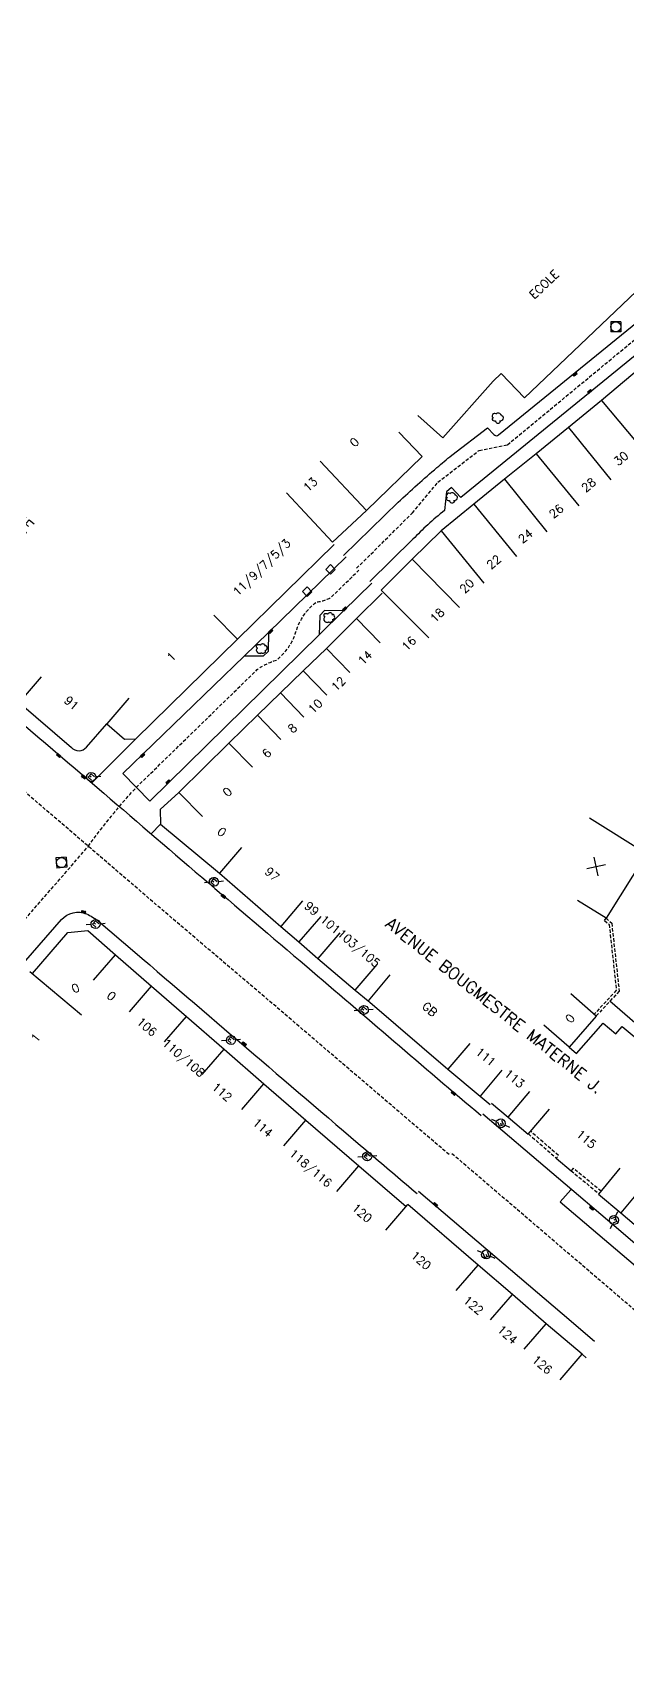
# Model space of a CAD drawing. Header units: millimetres. Extents: x 185000 to 186002, y 127000 to 128000.
# Drawn here: x 185619.6 to 185707.9, y 127364.1 to 127604.1 of the extents above; entities that cross this region are included whole.
import ezdxf
from ezdxf.enums import TextEntityAlignment as Align

# ---------------------------------------------------------------- set-up
doc = ezdxf.new("R2010")
doc.units = ezdxf.units.MM
doc.linetypes.add('DASHED', pattern=[0.75, 0.5, -0.25])
doc.layers.get('0').update_dxf_attribs({"linetype": 'CONTINUOUS'})
for name, color, linetype in [('W0001', 6, 'DASHED'), ('W0008', 7, 'CONTINUOUS'), ('W0100', 7, 'CONTINUOUS'), ('W0112', 1, 'DASHED'), ('W0300', 7, 'CONTINUOUS'), ('W0334', 7, 'CONTINUOUS'), ('W0400', 7, 'CONTINUOUS'), ('W0420', 7, 'CONTINUOUS'), ('W0471', 7, 'CONTINUOUS'), ('W0984', 7, 'CONTINUOUS'), ('W0989', 7, 'CONTINUOUS'), ('W0991', 7, 'CONTINUOUS'), ('W1102', 7, 'CONTINUOUS')]:
    doc.layers.add(name, color=color, linetype=linetype)
doc.styles.get("Standard").update_dxf_attribs({"font": 'romans.shx', "width": 0.85})

# ---------------------------------------------------------------- blocks, each defined once
blk = doc.blocks.new('T471')
for p, q in [((-0.333334, 0.333334), (-0.333334, -0.333334)), ((-0.333334, 0.333334), (0.333334, 0.333334)), ((-0.333334, 0), (0, 0)), ((0.500001, 0.500001), (1.000002, 1.000002)), ((-0.500001, -0.500001), (-1.000002, -1.000002)), ((-0.333334, -0.333334), (0.333334, -0.333334))]:
    blk.add_line(p, q)
blk.add_ellipse((0, 0), major_axis=(0.471405, 0.471405), ratio=1, start_param=5.4977871438, end_param=11.780972451)
blk = doc.blocks.new('T400')
for p, q in [((-0.15, 0.3), (0.15, 0.3)), ((-0.15, -0.25), (-0.15, 0.3)), ((-0.15, 0.15), (0.15, 0.15)), ((-0.15, 0), (0.15, 0)), ((0.15, 0.3), (0.15, -0.25)), ((-0.15, -0.15), (0.15, -0.15)), ((-0.15, -0.25), (-0.15, -0.3)), ((-0.15, -0.3), (0.15, -0.3)), ((0.15, -0.3), (0.15, -0.25))]:
    blk.add_line(p, q)
blk = doc.blocks.new('T420')
for p, q in [((0.75, 0.75), (-0.75, 0.75)), ((-0.75, 0.75), (-0.75, -0.75)), ((0.75, 0.75), (0.75, -0.75)), ((0.75, -0.75), (-0.75, -0.75))]:
    blk.add_line(p, q)
blk.add_ellipse((0, 0), major_axis=(-0.53, 0.53), ratio=1, start_param=3.926991, end_param=10.210176)
blk = doc.blocks.new('T300')
for p, q in [((-0.8, 0.51), (-0.86, 0.34)), ((-0.86, 0.34), (-0.86, 0.17)), ((-0.86, 0.17), (-0.74, 0.06)), ((-0.69, 0.63), (-0.8, 0.51)), ((-0.8, -0.06), (-0.74, 0.06)), ((-0.74, 0.06), (-0.69, 0.11)), ((-0.57, 0.69), (-0.69, 0.63)), ((-0.46, 0.69), (-0.57, 0.69)), ((-0.29, 0.63), (-0.46, 0.69)), ((-0.29, 0.63), (-0.17, 0.74)), ((-0.23, 0.57), (-0.29, 0.63)), ((-0.17, 0.74), (-0.06, 0.8)), ((-0.06, 0.8), (0.06, 0.8)), ((0.06, 0.8), (0.23, 0.74)), ((0.23, 0.74), (0.34, 0.63)), ((0.34, 0.63), (0.4, 0.51)), ((0.46, 0.46), (0.34, 0.46)), ((0.4, 0.51), (0.4, 0.46)), ((0.57, 0.4), (0.46, 0.46)), ((0.57, 0.4), (0.69, 0.29)), ((0.69, 0.29), (0.74, 0.17)), ((0.74, 0.06), (0.69, -0.17)), ((0.74, 0.17), (0.74, 0.06)), ((-0.8, -0.17), (-0.8, -0.06)), ((-0.8, -0.23), (-0.8, -0.17)), ((-0.74, -0.34), (-0.8, -0.23)), ((-0.69, -0.4), (-0.74, -0.34)), ((-0.51, -0.46), (-0.69, -0.4)), ((-0.4, -0.46), (-0.51, -0.46)), ((-0.4, -0.46), (-0.34, -0.46)), ((-0.34, -0.46), (-0.34, -0.4)), ((-0.34, -0.51), (-0.34, -0.46)), ((-0.29, -0.63), (-0.34, -0.51)), ((-0.17, -0.74), (-0.29, -0.63)), ((-0.06, -0.8), (-0.17, -0.74)), ((0.06, -0.8), (-0.06, -0.8)), ((0.17, -0.74), (0.06, -0.8)), ((0.23, -0.69), (0.17, -0.74)), ((0.29, -0.46), (0.23, -0.46)), ((0.29, -0.63), (0.23, -0.69)), ((0.46, -0.4), (0.29, -0.46)), ((0.34, -0.51), (0.29, -0.63)), ((0.34, -0.51), (0.34, -0.46)), ((0.57, -0.34), (0.46, -0.4)), ((0.63, -0.29), (0.57, -0.34)), ((0.69, -0.17), (0.63, -0.29))]:
    blk.add_line(p, q)
blk = doc.blocks.new('t112o')
at = {"color": 0, "linetype": 'Continuous'}
for p, q in [((-0.5, 0.5), (0.5, 0.5)), ((-0.5, -0.5), (-0.5, 0.5)), ((0.5, 0.5), (0.5, -0.5)), ((0.5, -0.5), (-0.5, -0.5))]:
    blk.add_line(p, q, dxfattribs=at)
blk = doc.blocks.new('t991o')
at = {"color": 0, "linetype": 'Continuous'}
for p, q in [((-1, 1), (1, -1)), ((-1, -1), (1, 1))]:
    blk.add_line(p, q, dxfattribs=at)

msp = doc.modelspace()

# ---------------------------------------------------------------- linework, layer by layer
at = {"layer": 'W0001'}
msp.add_lwpolyline([(185667.7, 127524.65), (185675.97, 127532.86), (185679.75, 127537.4), (185685.86, 127542.14), (185690.06, 127542.96), (185715.75, 127564.18), (185718.91, 127569.19), (185729.91, 127578.12), (185751.14, 127593.3), (185761.59, 127600.71), (185773.82, 127611.02), (185783.99, 127620.22), (185807.55, 127643.91), (185817.61, 127654.4)], dxfattribs=at)
at = {"layer": 'W0001', "flags": 128}
for points in [[(185681.41, 127437.75, -0.000431), (185655.46, 127459.93, -0.002226), (185624.38, 127486.49, -0.000324), (185589.24, 127516.55, 0.000703), (185581.09, 127523.57), (185568.55, 127534.28, 0.028219), (185542.2, 127554.66, 0.093909), (185513.21, 127563.82, 0.113768), (185473.07, 127556.66, -0.161836), (185463.92, 127555.91, -0.03366), (185424.21, 127565.19, 0.100641), (185387.49, 127568.42, 0.044105), (185377.02, 127566.61, 0.154022), (185363.32, 127545.78), (185363.32, 127545.78)], [(185627.92, 127483.44, -0.032952), (185635.05, 127492.19), (185652.97, 127509.65, -0.082084), (185655.81, 127511.04, 0.15553), (185658.71, 127515.26, -0.157831), (185661.75, 127519.65, 0.0974), (185663.86, 127520.31, 0.002428), (185668.04, 127524.38, 0.002428)]]:
    msp.add_lwpolyline(points, format="xyb", dxfattribs=at)
for points in [[(185605.71, 127457.85), (185627.92, 127483.44)], [(185767.41, 127364.07), (185716.98, 127407.79), (185681.65, 127438.04)]]:
    msp.add_lwpolyline(points, dxfattribs=at)
at = {"layer": 'W0008', "flags": 128}
for points in [[(185665.75, 127526.57), (185673.88, 127534.44, -0.0145), (185679.61, 127539.58, -0.0137), (185681.81, 127541.4), (185687.09, 127545.47), (185688.03, 127544.49, 0.1704), (185688.37, 127544.31, 0.1298), (185688.76, 127544.42), (185714.65, 127565.48), (185714.43, 127568.18), (185723.02, 127575.33, -0.0113), (185731.72, 127581.88), (185742.48, 127589.47, 0.0043), (185745.77, 127591.83, 0.0044), (185750.63, 127595.48)], [(185808.63, 127549.35), (185772.61, 127574.41, -0.0328), (185768.75, 127577.45, -0.0542), (185765.37, 127581.24), (185758.39, 127591.16, 0.1498), (185756.32, 127592.59, 0.1152), (185754.68, 127592.87, 0.1138), (185753.63, 127592.51), (185752.24, 127591.64), (185751.95, 127588.82), (185734.79, 127576.7), (185731.89, 127577.11), (185731.09, 127576.53), (185732.28, 127574.91), (185725.28, 127569.46), (185683.14, 127535.16), (185681.79, 127536.64), (185681.01, 127535.99), (185680.74, 127533.21, 0.0174), (185678.24, 127531.12, 0.007), (185676.06, 127528.97), (185669.65, 127522.72)]]:
    msp.add_lwpolyline(points, format="xyb", dxfattribs=at)
at = {"layer": 'W0008'}
for points in [[(185553.79, 127576.89), (185549.33, 127571.69), (185545.7, 127567.41, 0.076941), (185544.16, 127564.89, 0.099842), (185544.16, 127563.19, 0.151075), (185545.24, 127561.39), (185547.38, 127559.95), (185552.44, 127556.64, -0.033729), (185568.54, 127544.08, -0.002195), (185594.11, 127522.22, 0.000324), (185629.25, 127492.16, 0.002229), (185660.31, 127465.62, 0.00043), (185686.17, 127443.52, 0.00043)], [(185608.66, 127455.11), (185623.96, 127472.61, -0.311434), (185627.64, 127473.43, -0.065692), (185629.42, 127472.36), (185629.42, 127472.36), (185634.81, 127467.74, -0.000222), (185670.15, 127437.5, -0.000265), (185676.66, 127431.99, -0.000265)], [(185686.41, 127443.81), (185706.88, 127426.38), (185721.57, 127413.81, 0.102683), (185725.1, 127412.24, 0.207853), (185729.76, 127413.58, 0.081342), (185731.51, 127415.32), (185733.05, 127417.3), (185739.83, 127426.93), (185755.02, 127448.54)]]:
    msp.add_lwpolyline(points, format="xyb", dxfattribs=at)
for points in [[(185669.95, 127522.43), (185665.78, 127518.34), (185662.17, 127514.79), (185637.05, 127490.15), (185633.06, 127494.22), (185651.03, 127511.62), (185654.65, 127515.15), (185666.13, 127526.34)], [(185723.61, 127451.13), (185715.21, 127458.29), (185710.52, 127459.19), (185708.96, 127457.26), (185705.26, 127460.47)], [(185702.99, 127410.04), (185698.17, 127414.14), (185676.89, 127432.28)]]:
    msp.add_lwpolyline(points, dxfattribs=at)
at = {"layer": 'W0100'}
for p, q in [((185704.69, 127472.77), (185700.45, 127475.43)), ((185703.23, 127458.29), (185699.45, 127461.56)), ((185703.23, 127458.29), (185699.23, 127453.66)), ((185699.23, 127453.66), (185695.45, 127456.93)), ((185699.23, 127453.66), (185700.32, 127452.71))]:
    msp.add_line(p, q, dxfattribs=at)
at = {"layer": 'W0100', "flags": 128}
for points in [[(185762.62, 127570.59), (185765.94, 127574.33), (185765.34, 127574.86), (185758.81, 127583.83), (185757.07, 127582.56), (185756.16, 127583.81), (185752.6, 127584.39), (185751.35, 127583.48), (185750.08, 127585.22), (185741.12, 127578.67), (185726.8, 127568.14), (185722.67, 127564.77), (185717.88, 127560.97), (185713.48, 127557.34), (185708.65, 127553.41), (185704, 127549.52), (185699.11, 127545.55), (185694.33, 127541.63), (185689.63, 127537.86), (185685.1, 127534.18), (185680.23, 127530.21), (185675.95, 127525.99), (185671.36, 127521.41)], [(185676.77, 127547.31), (185680.51, 127543.99), (185687.96, 127552.39), (185689.12, 127553.54), (185692.59, 127549.91), (185713.3, 127569.63), (185713.1, 127569.86), (185720.84, 127576.18), (185717.56, 127579.96)], [(185664.13, 127528.53), (185669.15, 127533.23), (185677.43, 127541.24), (185673.95, 127544.84)]]:
    msp.add_lwpolyline(points, dxfattribs=at)
at = {"layer": 'W0100'}
for points in [[(185577.2, 127545.93), (185573.96, 127542.13), (185579.43, 127537.47), (185583.62, 127533.85), (185586.94, 127531.06), (185594.28, 127524.81), (185601.25, 127518.92), (185606.97, 127514.03), (185613.25, 127508.58), (185617.66, 127504.77), (185625.41, 127498.08, 0.455289), (185627.65, 127498.16), (185630.65, 127501.62), (185633.28, 127499.35), (185634.99, 127499.4), (185650.03, 127514.14), (185664.35, 127528.16)], [(185700.32, 127452.71), (185704.24, 127457.25), (185706.13, 127455.64), (185707.07, 127456.73), (185709.16, 127454.98), (185710.73, 127456.81, -0.185033), (185711.1, 127456.99, -0.219152), (185711.61, 127456.89), (185713.17, 127455.52), (185714.32, 127456.85), (185720.36, 127451.68)]]:
    msp.add_lwpolyline(points, format="xyb", dxfattribs=at)
for points in [[(185671.47, 127520.96), (185667.69, 127517.2), (185663.24, 127512.79), (185659.78, 127509.45), (185656.4, 127506.17), (185652.99, 127502.88), (185648.74, 127498.73), (185641.33, 127491.44), (185638.56, 127488.89), (185638.64, 127486.74), (185647.35, 127479.48), (185656.45, 127471.56), (185659.15, 127469.26), (185661.97, 127466.83), (185667.51, 127462.1), (185670.76, 127465.9)], [(185728.13, 127510.68), (185717.07, 127492.75), (185710.69, 127482.33), (185704.69, 127472.77)], [(185619.64, 127464.58), (185624.87, 127470.69), (185627.86, 127470.95), (185631.96, 127467.35), (185637.29, 127462.71), (185642.48, 127458.22), (185648.07, 127453.38), (185653.95, 127448.22), (185660.16, 127442.85), (185668.03, 127436.1), (185675.05, 127430.06)], [(185672.63, 127464.37), (185669.44, 127460.52), (185669.66, 127460.33), (185681.23, 127450.4), (185686.03, 127446.4), (185687.52, 127445.16)], [(185687.68, 127445.36), (185690.18, 127443.29), (185693.12, 127440.77), (185696.32, 127444.5)], [(185706.75, 127435.73), (185703.57, 127431.87), (185706.9, 127429.13), (185715.47, 127421.82), (185719.38, 127418.45), (185723.36, 127415.11), (185725.42, 127415.33), (185729.11, 127419.76), (185733.65, 127425.3), (185729.78, 127428.47)], [(185701.74, 127407.62), (185701.14, 127408.14), (185695.83, 127412.66), (185690.83, 127417.03), (185685.72, 127421.38), (185675.29, 127430.34)]]:
    msp.add_lwpolyline(points, dxfattribs=at)
at = {"layer": 'W0112'}
for p, q in [((185704.47, 127472.43), (185704.69, 127472.77)), ((185702.94, 127458.56), (185703.23, 127458.29))]:
    msp.add_line(p, q, dxfattribs=at)
for points in [[(185704.47, 127472.43), (185705.15, 127471.84), (185706.21, 127462.1), (185702.94, 127458.56)], [(185704.69, 127472.77), (185705.53, 127472.04), (185706.63, 127461.96), (185703.23, 127458.29)], [(185703.95, 127432.32), (185699.81, 127435.73), (185699.5, 127435.35), (185703.64, 127431.95)]]:
    msp.add_lwpolyline(points, dxfattribs=at)
at = {"layer": 'W0112', "flags": 128}
msp.add_lwpolyline([(185693.18, 127440.83), (185697.31, 127437.22), (185697.63, 127437.59), (185693.5, 127441.2)], dxfattribs=at)
at = {"layer": 'W0334'}
for points in [[(185665.78, 127518.34), (185662.96, 127518.4), (185662.26, 127517.66), (185662.17, 127514.79)], [(185654.66, 127515.16), (185654.57, 127512.3), (185653.84, 127511.64), (185651.03, 127511.62)], [(185628.45, 127492.85), (185634.99, 127499.4)], [(185638.64, 127486.74), (185637.24, 127485.29)], [(185667.51, 127462.1), (185669.44, 127460.52)], [(185697.31, 127437.22), (185699.5, 127435.35)], [(185699.44, 127432.53), (185697.9, 127430.75), (185717.24, 127414.31), (185718.75, 127416.05)]]:
    msp.add_lwpolyline(points, dxfattribs=at)
at = {"layer": 'W1102'}
for p, q in [((185704, 127549.52), (185710.42, 127541.85)), ((185699.11, 127545.55), (185705.41, 127537.79)), ((185694.33, 127541.63), (185700.66, 127533.9)), ((185669.15, 127533.23), (185662.31, 127540.52)), ((185689.63, 127537.86), (185695.9, 127530.07)), ((185664.13, 127528.53), (185657.29, 127535.83)), ((185685.1, 127534.18), (185691.41, 127526.42)), ((185680.23, 127530.21), (185686.55, 127522.45)), ((185675.95, 127525.99), (185682.96, 127518.86)), ((185671.36, 127521.41), (185678.42, 127514.34)), ((185646.53, 127517.71), (185650.03, 127514.14)), ((185671.19, 127513.63), (185667.69, 127517.2)), ((185666.72, 127509.2), (185663.24, 127512.79)), ((185620.93, 127508.56), (185617.66, 127504.77)), ((185663.27, 127505.86), (185659.78, 127509.45)), ((185633.92, 127505.41), (185630.65, 127501.62)), ((185659.87, 127502.57), (185656.4, 127506.17)), ((185656.49, 127499.3), (185652.99, 127502.88)), ((185652.25, 127495.17), (185648.74, 127498.73)), ((185644.83, 127487.88), (185641.33, 127491.44)), ((185710.69, 127482.33), (185702.22, 127487.64)), ((185650.64, 127483.25), (185647.35, 127479.48)), ((185659.7, 127475.36), (185656.45, 127471.56)), ((185662.42, 127473.05), (185659.15, 127469.26)), ((185665.2, 127470.64), (185661.97, 127466.83)), ((185628.68, 127463.58), (185631.96, 127467.35)), ((185619.25, 127464.91), (185626.89, 127458.46)), ((185634.01, 127458.93), (185637.29, 127462.71)), ((185639.2, 127454.44), (185642.48, 127458.22)), ((185644.8, 127449.6), (185648.07, 127453.38)), ((185684.48, 127454.21), (185681.23, 127450.4)), ((185689.22, 127450.25), (185686.03, 127446.4)), ((185650.68, 127444.44), (185653.95, 127448.22)), ((185690.18, 127443.29), (185693.4, 127447.12)), ((185656.9, 127439.05), (185660.16, 127442.85)), ((185664.78, 127432.3), (185668.03, 127436.1)), ((185710.11, 127432.96), (185706.9, 127429.13)), ((185672.03, 127426.55), (185675.29, 127430.34)), ((185682.47, 127417.58), (185685.72, 127421.38)), ((185687.56, 127413.24), (185690.83, 127417.03)), ((185692.56, 127408.88), (185695.83, 127412.66)), ((185697.88, 127404.35), (185701.14, 127408.14))]:
    msp.add_line(p, q, dxfattribs=at)

# ---------------------------------------------------------------- block references
at = {"layer": 'W0112', "rotation": 224.268029404313}
for p in [(185663.83, 127524.49), (185660.37, 127521.19)]:
    msp.add_blockref('t112o', p, dxfattribs=at)
at = {"layer": 'W0300'}
for p in [(185688.67, 127546.92), (185681.86, 127535.1)]:
    msp.add_blockref('T300', p, dxfattribs=at)
for p, rotation in [((185663.52, 127517.32), 224.7186491645349), ((185653.52, 127512.72), 224.268029404313)]:
    msp.add_blockref('T300', p, dxfattribs=dict(at, rotation=rotation))
at = {"layer": 'W0400'}
for p, rotation in [((185700.09, 127553.44), 127.6868023411066), ((185702.26, 127550.87), 309.1616269901663), ((185665.95, 127518.63), 312.6641108326492), ((185654.97, 127515.31), 314.268029404313), ((185623.53, 127496.91), 49.47900105701098), ((185635.98, 127496.93), 133.3540701914556), ((185627.25, 127493.72), 49.47900105701098), ((185639.73, 127492.98), 314.066260904696), ((185647.96, 127476.04), 49.62270976887005), ((185627.22, 127473.69), 76.13188644767027), ((185651.03, 127454.17), 48.73812828307299), ((185682.07, 127446.85), 50.17975922807901), ((185679.39, 127430.33), 228.1962559920882), ((185702.56, 127429.83), 230.7362166376701)]:
    msp.add_blockref('T400', p, dxfattribs=dict(at, rotation=rotation))
at = {"layer": 'W0420'}
msp.add_blockref('T420', (185706.12, 127560.45), dxfattribs=at)
at = {"layer": 'W0420', "rotation": 5.02688879444035}
msp.add_blockref('T420', (185623.94, 127481.03), dxfattribs=at)
at = {"layer": 'W0471'}
for p, rotation in [((185628.36, 127493.72), 319.479001057011), ((185646.55, 127478.18), 320.222125407546), ((185629, 127471.92), 319.39029667551), ((185668.77, 127459.18), 319.661411506701), ((185649.07, 127454.73), 319.462481771561), ((185689.07, 127442.38), 111.901607807282), ((185669.28, 127437.49), 319.746142476674), ((185705.86, 127428.03), 201.653296864337), ((185686.91, 127422.94), 112.225625714004)]:
    msp.add_blockref('T471', p, dxfattribs=dict(at, rotation=rotation))
at = {"layer": 'W0991', "rotation": 57.5358693138303}
msp.add_blockref('t991o', (185703.23, 127480.46), dxfattribs=at)

# ---------------------------------------------------------------- texts
at = {"layer": 'W0984'}
for s, rotation, p in [('ECOLE', 43.611, (185695.49, 127566.74)), ('GB', 319.3811, (185678.55, 127459.29))]:
    msp.add_text(s, height=1.25, rotation=rotation, dxfattribs=at).set_placement(p, align=Align.MIDDLE)
at = {"layer": 'W0989'}
for s, rotation, p in [('AVENUE JEAN MATERNE', 319.4445, (185609.05, 127539.34)), ('AVENUE BOUGMESTRE MATERNE J.', 321.5755, (185688.14, 127459.85))]:
    msp.add_text(s, height=1.75, rotation=rotation, dxfattribs=at).set_placement(p, align=Align.MIDDLE)
at = {"layer": 'W0991'}
for s, rotation, p in [('0', 44.0728, (185667.37, 127543.34)), ('30', 39.0737, (185706.91, 127540.94)), ('13', 43.1323, (185660.83, 127537.08)), ('28', 39.3153, (185702.1, 127537.02)), ('26', 38.8046, (185697.31, 127533.12)), ('24', 39.13, (185692.73, 127529.42)), ('11/9/7/5/3', 44.3934, (185653.69, 127524.72)), ('22', 39.1691, (185688.04, 127525.6)), ('20', 44.5389, (185684.05, 127522.04)), ('18', 44.9381, (185679.66, 127517.69)), ('16', 44.6056, (185675.46, 127513.52)), ('1', 44.2909, (185640.23, 127511.56)), ('14', 44.7154, (185668.95, 127511.41)), ('12', 44.0302, (185664.99, 127507.53)), ('91', 319.1501, (185625.43, 127504.67)), ('10', 44.1187, (185661.57, 127504.22)), ('8', 43.9887, (185658.18, 127500.94)), ('6', 44.2855, (185654.37, 127497.24)), ('0', 44.5251, (185648.54, 127491.52)), ('0', 321.4582, (185647.73, 127485.57)), ('97', 318.9503, (185655.17, 127479.31)), ('99', 319.6183, (185661.06, 127474.2)), ('101', 319.2046, (185663.81, 127471.85)), ('103/105', 319.4657, (185667.98, 127468.27)), ('0', 23.7814, (185626.02, 127462.41)), ('0', 318.9479, (185631.35, 127461.26)), ('106', 319.135, (185636.61, 127456.69)), ('0', 50.577, (185699.35, 127457.93)), ('1', 49.8084, (185620.1, 127455.07)), ('110/108', 319.1072, (185642, 127452.02)), ('111', 320.1798, (185686.85, 127452.23)), ('113', 320.4729, (185691.1, 127449.02)), ('112', 318.7389, (185647.74, 127447.02)), ('114', 319.1083, (185653.79, 127441.74)), ('115', 319.7253, (185701.76, 127440.04)), ('118/116', 319.4305, (185660.84, 127435.67)), ('120', 319.2865, (185668.5, 127429.1)), ('120', 319.2958, (185677.25, 127422.06)), ('122', 319.6198, (185685.02, 127415.41)), ('124', 318.8641, (185690.06, 127411.06)), ('126', 319.5611, (185695.22, 127406.61))]:
    msp.add_text(s, height=1.25, rotation=rotation, dxfattribs=at).set_placement(p, align=Align.MIDDLE)

doc.saveas('drawing.dxf')
